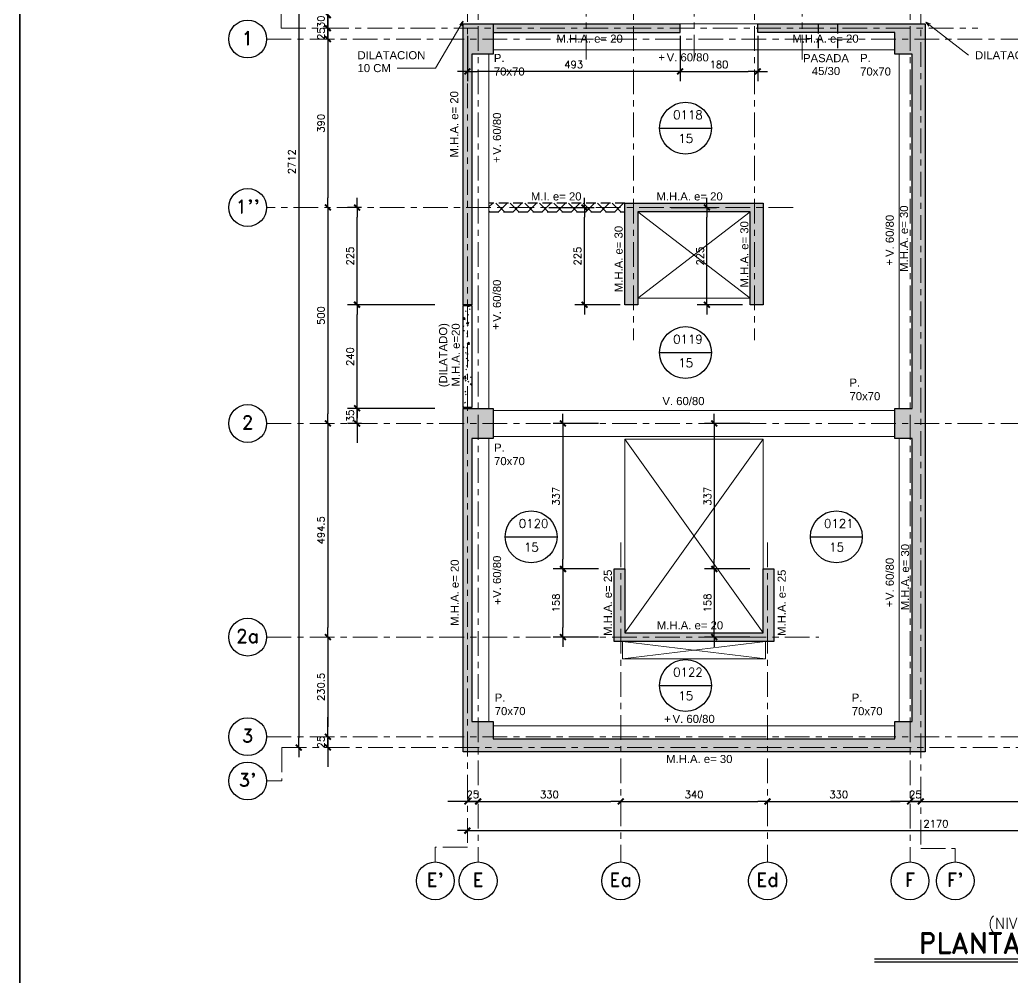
# Model space of a CAD drawing. Extents: x -4 to 6083, y -4 to 8618.
# Drawn here: x 0 to 2298, y 4994 to 7210 of the extents above; entities that cross this region are included whole.
import ezdxf
from ezdxf.enums import TextEntityAlignment as Align

# ---------------------------------------------------------------- set-up
doc = ezdxf.new("R2010")
doc.units = 0
doc.header["$LTSCALE"] = 45
doc.header["$MEASUREMENT"] = 0
for name, pattern in [('DASHED', [0.75, 0.5, -0.25]), ('Grid Line', [2.2225, 1.27, -0.3175, 0.3175, -0.3175]), ('HIDDEN', [9.525, 6.35, -3.175])]:
    doc.linetypes.add(name, pattern=pattern)
doc.layers.get('0').update_dxf_attribs({"linetype": 'CONTINUOUS'})
for name, color, linetype, lineweight in [('A-ANNO-TEXT', 2, 'CONTINUOUS', 9), ('RLE-EJE', 3, 'CONTINUOUS', 25), ('RLE-EJES', 1, 'Grid Line', 9), ('RLE-LOSA', 3, 'CONTINUOUS', 15), ('RLE-MURO', 5, 'CONTINUOUS', 25), ('RLE-SOLID', 252, 'CONTINUOUS', 15), ('RLE-TEXTO-1', 9, 'CONTINUOUS', 9), ('RLE-VANOS', 1, 'CONTINUOUS', 15), ('RLE-VIGA', 3, 'CONTINUOUS', 15)]:
    doc.layers.add(name, color=color, linetype=linetype, lineweight=lineweight)
for name, color, linetype in [('RLA-COTAS', 2, 'CONTINUOUS'), ('RLA-COTAS1', 2, 'CONTINUOUS'), ('RLA-FORMATO', 7, 'CONTINUOUS'), ('RLA-HATCH2', 1, 'HIDDEN'), ('RLA-LOSAS', 3, 'CONTINUOUS'), ('RLA-MURO DILATADO', 3, 'CONTINUOUS'), ('RLA-MURO INV DILATADO', 2, 'DASHED'), ('RLA-SEGMENTOS1', 2, 'DASHED'), ('RLA-TEXTOS2', 6, 'CONTINUOUS')]:
    doc.layers.add(name, color=color, linetype=linetype)
doc.styles.add('Arial_1', font='arial.ttf', dxfattribs={"height": 18.75})
doc.styles.add('ROMAND', font='romand', dxfattribs={"height": 31.5})
doc.styles.add('ROMANS', font='ROMANS.shx', dxfattribs={"height": 16.875})
doc.styles.add('SIETE50', font='ROMAND.SHX', dxfattribs={"height": 31.5})
doc.dimstyles.new('ING-75', dxfattribs={"dimscale": 75, "dimtxt": 0.27, "dimasz": 0.3, "dimexe": 0, "dimexo": 0, "dimgap": 0.1, "dimtad": 1, "dimdec": 1, "dimzin": 12, "dimdsep": 46, "dimtxsty": 'ROMANS', "dimblk": 'TICK1', "dimblk1": 'TICK1', "dimblk2": 'TICK1', "dimcen": 0.09, "dimclrd": 2, "dimclre": 1, "dimclrt": 3, "dimadec": 0, "dimazin": 0, "dimtfac": 1, "dimtdec": 0, "dimtix": 1, "dimtmove": 2, "dimatfit": 3, "dimldrblk": 'TICK1', "dimfxl": 0, "dimfxlon": 1, "dimtolj": 1, "dimtzin": 0, "dimarcsym": 0})

# ---------------------------------------------------------------- blocks, each defined once
blk = doc.blocks.new('TICK1')
at = {"color": 2}
for points in [[(0, 0), (-1, 0)], [(0, 0), (1, 0)]]:
    blk.add_lwpolyline(points, dxfattribs=at)
at = {"color": 2, "const_width": 0.2}
blk.add_lwpolyline([(-0.3, -0.3), (0.3, 0.3)], dxfattribs=at)
blk = doc.blocks.new('*D23')
at = {"layer": 'RLA-COTAS', "color": 2, "lineweight": -2, "transparency": 16777216}
blk.add_line((1058.8, 5332.7), (3183.8, 5332.7), dxfattribs=at)
at = {"layer": 'RLA-COTAS', "color": 2, "lineweight": -2, "transparency": 16777216, "xscale": 22.5, "yscale": 22.5, "zscale": 22.5, "rotation": 180}
blk.add_blockref('TICK1', (1036.3, 5332.7), dxfattribs=at)
at = {"layer": 'RLA-COTAS', "color": 2, "lineweight": -2, "transparency": 16777216, "xscale": 22.5, "yscale": 22.5, "zscale": 22.5}
blk.add_blockref('TICK1', (3206.3, 5332.7), dxfattribs=at)
at = {"layer": 'RLA-COTAS', "color": 3, "transparency": 16777216, "insert": (2121.3, 5348.7), "char_height": 16.88, "attachment_point": 5, "style": 'ROMANS'}
blk.add_mtext('\\A1;2170', dxfattribs=at)
blk = doc.blocks.new('*D24')
at = {"layer": 'RLA-COTAS', "color": 2, "lineweight": -2, "transparency": 16777216}
for p, q in [((1013.8, 5400.2), (991.3, 5400.2)), ((1036.3, 5400.2), (1061.3, 5400.2)), ((1083.8, 5400.2), (1106.3, 5400.2))]:
    blk.add_line(p, q, dxfattribs=at)
at = {"layer": 'RLA-COTAS', "color": 2, "lineweight": -2, "transparency": 16777216, "xscale": 22.5, "yscale": 22.5, "zscale": 22.5}
blk.add_blockref('TICK1', (1036.3, 5400.2), dxfattribs=at)
at = {"layer": 'RLA-COTAS', "color": 2, "lineweight": -2, "transparency": 16777216, "xscale": 22.5, "yscale": 22.5, "zscale": 22.5, "rotation": 180}
blk.add_blockref('TICK1', (1061.3, 5400.2), dxfattribs=at)
at = {"layer": 'RLA-COTAS', "color": 3, "transparency": 16777216, "insert": (1048.8, 5416.2), "char_height": 16.88, "attachment_point": 5, "style": 'ROMANS'}
blk.add_mtext('\\A1;25', dxfattribs=at)
blk = doc.blocks.new('*D25')
at = {"layer": 'RLA-COTAS', "color": 2, "lineweight": -2, "transparency": 16777216}
blk.add_line((1083.8, 5400.2), (1368.8, 5400.2), dxfattribs=at)
at = {"layer": 'RLA-COTAS', "color": 2, "lineweight": -2, "transparency": 16777216, "xscale": 22.5, "yscale": 22.5, "zscale": 22.5, "rotation": 180}
blk.add_blockref('TICK1', (1061.3, 5400.2), dxfattribs=at)
at = {"layer": 'RLA-COTAS', "color": 2, "lineweight": -2, "transparency": 16777216, "xscale": 22.5, "yscale": 22.5, "zscale": 22.5}
blk.add_blockref('TICK1', (1391.3, 5400.2), dxfattribs=at)
at = {"layer": 'RLA-COTAS', "color": 3, "transparency": 16777216, "insert": (1226.3, 5416.2), "char_height": 16.88, "attachment_point": 5, "style": 'ROMANS'}
blk.add_mtext('\\A1;330', dxfattribs=at)
blk = doc.blocks.new('*D26')
at = {"layer": 'RLA-COTAS', "color": 2, "lineweight": -2, "transparency": 16777216}
blk.add_line((1413.8, 5400.2), (1708.8, 5400.2), dxfattribs=at)
at = {"layer": 'RLA-COTAS', "color": 2, "lineweight": -2, "transparency": 16777216, "xscale": 22.5, "yscale": 22.5, "zscale": 22.5, "rotation": 180}
blk.add_blockref('TICK1', (1391.3, 5400.2), dxfattribs=at)
at = {"layer": 'RLA-COTAS', "color": 2, "lineweight": -2, "transparency": 16777216, "xscale": 22.5, "yscale": 22.5, "zscale": 22.5}
blk.add_blockref('TICK1', (1731.3, 5400.2), dxfattribs=at)
at = {"layer": 'RLA-COTAS', "color": 3, "transparency": 16777216, "insert": (1561.3, 5416.2), "char_height": 16.88, "attachment_point": 5, "style": 'ROMANS'}
blk.add_mtext('\\A1;340', dxfattribs=at)
blk = doc.blocks.new('*D27')
at = {"layer": 'RLA-COTAS', "color": 2, "lineweight": -2, "transparency": 16777216}
blk.add_line((1753.8, 5400.2), (2038.8, 5400.2), dxfattribs=at)
at = {"layer": 'RLA-COTAS', "color": 2, "lineweight": -2, "transparency": 16777216, "xscale": 22.5, "yscale": 22.5, "zscale": 22.5, "rotation": 180}
blk.add_blockref('TICK1', (1731.3, 5400.2), dxfattribs=at)
at = {"layer": 'RLA-COTAS', "color": 2, "lineweight": -2, "transparency": 16777216, "xscale": 22.5, "yscale": 22.5, "zscale": 22.5}
blk.add_blockref('TICK1', (2061.3, 5400.2), dxfattribs=at)
at = {"layer": 'RLA-COTAS', "color": 3, "transparency": 16777216, "insert": (1896.3, 5416.2), "char_height": 16.88, "attachment_point": 5, "style": 'ROMANS'}
blk.add_mtext('\\A1;330', dxfattribs=at)
blk = doc.blocks.new('*D28')
at = {"layer": 'RLA-COTAS', "color": 2, "lineweight": -2, "transparency": 16777216}
for p, q in [((2038.8, 5400.2), (2016.3, 5400.2)), ((2061.3, 5400.2), (2086.3, 5400.2)), ((2108.8, 5400.2), (2131.3, 5400.2))]:
    blk.add_line(p, q, dxfattribs=at)
at = {"layer": 'RLA-COTAS', "color": 2, "lineweight": -2, "transparency": 16777216, "xscale": 22.5, "yscale": 22.5, "zscale": 22.5}
blk.add_blockref('TICK1', (2061.3, 5400.2), dxfattribs=at)
at = {"layer": 'RLA-COTAS', "color": 2, "lineweight": -2, "transparency": 16777216, "xscale": 22.5, "yscale": 22.5, "zscale": 22.5, "rotation": 180}
blk.add_blockref('TICK1', (2086.3, 5400.2), dxfattribs=at)
at = {"layer": 'RLA-COTAS', "color": 3, "transparency": 16777216, "insert": (2073.8, 5416.2), "char_height": 16.88, "attachment_point": 5, "style": 'ROMANS'}
blk.add_mtext('\\A1;25', dxfattribs=at)
blk = doc.blocks.new('*D29')
at = {"layer": 'RLA-COTAS', "color": 2, "lineweight": -2, "transparency": 16777216}
blk.add_line((2108.8, 5400.2), (3038.8, 5400.2), dxfattribs=at)
at = {"layer": 'RLA-COTAS', "color": 2, "lineweight": -2, "transparency": 16777216, "xscale": 22.5, "yscale": 22.5, "zscale": 22.5, "rotation": 180}
blk.add_blockref('TICK1', (2086.3, 5400.2), dxfattribs=at)
at = {"layer": 'RLA-COTAS', "color": 2, "lineweight": -2, "transparency": 16777216, "xscale": 22.5, "yscale": 22.5, "zscale": 22.5}
blk.add_blockref('TICK1', (3061.3, 5400.2), dxfattribs=at)
at = {"layer": 'RLA-COTAS', "color": 3, "transparency": 16777216, "insert": (2573.8, 5416.2), "char_height": 16.88, "attachment_point": 5, "style": 'ROMANS'}
blk.add_mtext('\\A1;975', dxfattribs=at)
blk = doc.blocks.new('*D31')
at = {"layer": 'RLA-COTAS', "color": 2, "lineweight": -2, "transparency": 16777216}
blk.add_line((645.9, 8214.6), (645.9, 5547.6), dxfattribs=at)
at = {"layer": 'RLA-COTAS', "color": 2, "lineweight": -2, "transparency": 16777216, "xscale": 22.5, "yscale": 22.5, "zscale": 22.5}
for p, rotation in [((645.9, 8237.1), 90), ((645.9, 5525.1), 270)]:
    blk.add_blockref('TICK1', p, dxfattribs=dict(at, rotation=rotation))
at = {"layer": 'RLA-COTAS', "color": 3, "transparency": 16777216, "insert": (629.9, 6881.1), "char_height": 16.88, "attachment_point": 5, "rotation": 90, "style": 'ROMANS'}
blk.add_mtext('\\A1;2712', dxfattribs=at)
blk = doc.blocks.new('*D33')
at = {"layer": 'RLA-COTAS', "color": 2, "lineweight": -2, "transparency": 16777216}
blk.add_line((713.4, 8007.6), (713.4, 7242.7), dxfattribs=at)
at = {"layer": 'RLA-COTAS', "color": 2, "lineweight": -2, "transparency": 16777216, "xscale": 22.5, "yscale": 22.5, "zscale": 22.5}
for p, rotation in [((713.4, 8030.1), 90), ((713.4, 7220.2), 270)]:
    blk.add_blockref('TICK1', p, dxfattribs=dict(at, rotation=rotation))
at = {"layer": 'RLA-COTAS', "color": 3, "transparency": 16777216, "insert": (697.4, 7625.1), "char_height": 16.88, "attachment_point": 5, "rotation": 90, "style": 'ROMANS'}
blk.add_mtext('\\A1;810', dxfattribs=at)
blk = doc.blocks.new('*D34')
at = {"layer": 'RLA-COTAS', "color": 2, "lineweight": -2, "transparency": 16777216}
for p, q in [((713.4, 7242.7), (713.4, 7265.2)), ((713.4, 7220.2), (713.4, 7190.1)), ((713.4, 7167.6), (713.4, 7145.1))]:
    blk.add_line(p, q, dxfattribs=at)
at = {"layer": 'RLA-COTAS', "color": 2, "lineweight": -2, "transparency": 16777216, "xscale": 22.5, "yscale": 22.5, "zscale": 22.5}
for p, rotation in [((713.4, 7220.2), 270), ((713.4, 7190.1), 90)]:
    blk.add_blockref('TICK1', p, dxfattribs=dict(at, rotation=rotation))
at = {"layer": 'RLA-COTAS', "color": 3, "transparency": 16777216, "insert": (697.4, 7205.1), "char_height": 16.88, "attachment_point": 5, "rotation": 90, "style": 'ROMANS'}
blk.add_mtext('\\A1;30', dxfattribs=at)
blk = doc.blocks.new('*D35')
at = {"layer": 'RLA-COTAS', "color": 2, "lineweight": -2, "transparency": 16777216}
for p, q in [((713.4, 7212.6), (713.4, 7235.1)), ((713.4, 7190.1), (713.4, 7165.2)), ((713.4, 7142.7), (713.4, 7120.2))]:
    blk.add_line(p, q, dxfattribs=at)
at = {"layer": 'RLA-COTAS', "color": 2, "lineweight": -2, "transparency": 16777216, "xscale": 22.5, "yscale": 22.5, "zscale": 22.5}
for p, rotation in [((713.4, 7190.1), 270), ((713.4, 7165.2), 90)]:
    blk.add_blockref('TICK1', p, dxfattribs=dict(at, rotation=rotation))
at = {"layer": 'RLA-COTAS', "color": 3, "transparency": 16777216, "insert": (697.4, 7177.6), "char_height": 16.88, "attachment_point": 5, "rotation": 90, "style": 'ROMANS'}
blk.add_mtext('\\A1;25', dxfattribs=at)
blk = doc.blocks.new('*D36')
at = {"layer": 'RLA-COTAS', "color": 2, "lineweight": -2, "transparency": 16777216}
blk.add_line((713.4, 7142.7), (713.4, 6797.6), dxfattribs=at)
at = {"layer": 'RLA-COTAS', "color": 2, "lineweight": -2, "transparency": 16777216, "xscale": 22.5, "yscale": 22.5, "zscale": 22.5}
for p, rotation in [((713.4, 7165.2), 90), ((713.4, 6775.1), 270)]:
    blk.add_blockref('TICK1', p, dxfattribs=dict(at, rotation=rotation))
at = {"layer": 'RLA-COTAS', "color": 3, "transparency": 16777216, "insert": (697.4, 6970.1), "char_height": 16.88, "attachment_point": 5, "rotation": 90, "style": 'ROMANS'}
blk.add_mtext('\\A1;390', dxfattribs=at)
blk = doc.blocks.new('*D37')
at = {"layer": 'RLA-COTAS', "color": 2, "lineweight": -2, "transparency": 16777216}
blk.add_line((713.4, 6752.6), (713.4, 6297.7), dxfattribs=at)
at = {"layer": 'RLA-COTAS', "color": 2, "lineweight": -2, "transparency": 16777216, "xscale": 22.5, "yscale": 22.5, "zscale": 22.5}
for p, rotation in [((713.4, 6775.1), 90), ((713.4, 6275.2), 270)]:
    blk.add_blockref('TICK1', p, dxfattribs=dict(at, rotation=rotation))
at = {"layer": 'RLA-COTAS', "color": 3, "transparency": 16777216, "insert": (697.4, 6525.1), "char_height": 16.88, "attachment_point": 5, "rotation": 90, "style": 'ROMANS'}
blk.add_mtext('\\A1;500', dxfattribs=at)
blk = doc.blocks.new('*D38')
at = {"layer": 'RLA-COTAS', "color": 2, "lineweight": -2, "transparency": 16777216}
blk.add_line((713.4, 6252.7), (713.4, 5803.1), dxfattribs=at)
at = {"layer": 'RLA-COTAS', "color": 2, "lineweight": -2, "transparency": 16777216, "xscale": 22.5, "yscale": 22.5, "zscale": 22.5}
for p, rotation in [((713.4, 6275.2), 90), ((713.4, 5780.6), 270)]:
    blk.add_blockref('TICK1', p, dxfattribs=dict(at, rotation=rotation))
at = {"layer": 'RLA-COTAS', "color": 3, "transparency": 16777216, "insert": (697.4, 6027.9), "char_height": 16.88, "attachment_point": 5, "rotation": 90, "style": 'ROMANS'}
blk.add_mtext('\\A1;494.5', dxfattribs=at)
blk = doc.blocks.new('*D39')
at = {"layer": 'RLA-COTAS', "color": 2, "lineweight": -2, "transparency": 16777216}
blk.add_line((713.4, 5758.1), (713.4, 5572.6), dxfattribs=at)
at = {"layer": 'RLA-COTAS', "color": 2, "lineweight": -2, "transparency": 16777216, "xscale": 22.5, "yscale": 22.5, "zscale": 22.5}
for p, rotation in [((713.4, 5780.6), 90), ((713.4, 5550.1), 270)]:
    blk.add_blockref('TICK1', p, dxfattribs=dict(at, rotation=rotation))
at = {"layer": 'RLA-COTAS', "color": 3, "transparency": 16777216, "insert": (697.4, 5665.4), "char_height": 16.88, "attachment_point": 5, "rotation": 90, "style": 'ROMANS'}
blk.add_mtext('\\A1;230.5', dxfattribs=at)
blk = doc.blocks.new('*D40')
at = {"layer": 'RLA-COTAS', "color": 2, "lineweight": -2, "transparency": 16777216}
for p, q in [((713.4, 5572.6), (713.4, 5595.1)), ((713.4, 5550.1), (713.4, 5525.1)), ((713.4, 5502.6), (713.4, 5480.1))]:
    blk.add_line(p, q, dxfattribs=at)
at = {"layer": 'RLA-COTAS', "color": 2, "lineweight": -2, "transparency": 16777216, "xscale": 22.5, "yscale": 22.5, "zscale": 22.5}
for p, rotation in [((713.4, 5550.1), 270), ((713.4, 5525.1), 90)]:
    blk.add_blockref('TICK1', p, dxfattribs=dict(at, rotation=rotation))
at = {"layer": 'RLA-COTAS', "color": 3, "transparency": 16777216, "insert": (697.4, 5537.6), "char_height": 16.88, "attachment_point": 5, "rotation": 90, "style": 'ROMANS'}
blk.add_mtext('\\A1;25', dxfattribs=at)
blk = doc.blocks.new('*D41')
at = {"layer": 'RLA-COTAS1', "color": 2, "lineweight": -2, "transparency": 16777216}
for p, q in [((780.9, 6332.7), (780.9, 6355.2)), ((780.9, 6275.2), (780.9, 6310.2)), ((780.9, 6252.7), (780.9, 6230.2))]:
    blk.add_line(p, q, dxfattribs=at)
at = {"layer": 'RLA-COTAS1', "color": 1, "lineweight": -2, "transparency": 16777216}
for p, q in [((960.9, 6310.2), (758.4, 6310.2)), ((791.4, 6275.2), (758.4, 6275.2))]:
    blk.add_line(p, q, dxfattribs=at)
at = {"layer": 'RLA-COTAS1', "color": 2, "lineweight": -2, "transparency": 16777216, "xscale": 22.5, "yscale": 22.5, "zscale": 22.5}
for p, rotation in [((780.9, 6310.2), 270), ((780.9, 6275.2), 90)]:
    blk.add_blockref('TICK1', p, dxfattribs=dict(at, rotation=rotation))
at = {"layer": 'RLA-COTAS1', "color": 3, "transparency": 16777216, "insert": (764.9, 6292.7), "char_height": 16.88, "attachment_point": 5, "rotation": 90, "style": 'ROMANS'}
blk.add_mtext('\\A1;35', dxfattribs=at)
blk = doc.blocks.new('*D42')
at = {"layer": 'RLA-COTAS1', "color": 1, "lineweight": -2, "transparency": 16777216}
for p, q in [((960.9, 6550.1), (758.4, 6550.1)), ((960.9, 6310.2), (758.4, 6310.2))]:
    blk.add_line(p, q, dxfattribs=at)
at = {"layer": 'RLA-COTAS1', "color": 2, "lineweight": -2, "transparency": 16777216}
blk.add_line((780.9, 6332.7), (780.9, 6527.6), dxfattribs=at)
at = {"layer": 'RLA-COTAS1', "color": 2, "lineweight": -2, "transparency": 16777216, "xscale": 22.5, "yscale": 22.5, "zscale": 22.5}
for p, rotation in [((780.9, 6550.1), 90), ((780.9, 6310.2), 270)]:
    blk.add_blockref('TICK1', p, dxfattribs=dict(at, rotation=rotation))
at = {"layer": 'RLA-COTAS1', "color": 3, "transparency": 16777216, "insert": (764.9, 6430.1), "char_height": 16.88, "attachment_point": 5, "rotation": 90, "style": 'ROMANS'}
blk.add_mtext('\\A1;240', dxfattribs=at)
blk = doc.blocks.new('*D43')
at = {"layer": 'RLA-COTAS1', "color": 1, "lineweight": -2, "transparency": 16777216}
for p, q in [((791.4, 6775.1), (758.4, 6775.1)), ((960.9, 6550.1), (758.4, 6550.1))]:
    blk.add_line(p, q, dxfattribs=at)
at = {"layer": 'RLA-COTAS1', "color": 2, "lineweight": -2, "transparency": 16777216}
blk.add_line((780.9, 6572.6), (780.9, 6752.6), dxfattribs=at)
at = {"layer": 'RLA-COTAS1', "color": 2, "lineweight": -2, "transparency": 16777216, "xscale": 22.5, "yscale": 22.5, "zscale": 22.5}
for p, rotation in [((780.9, 6775.1), 90), ((780.9, 6550.1), 270)]:
    blk.add_blockref('TICK1', p, dxfattribs=dict(at, rotation=rotation))
at = {"layer": 'RLA-COTAS1', "color": 3, "transparency": 16777216, "insert": (764.9, 6662.6), "char_height": 16.88, "attachment_point": 5, "rotation": 90, "style": 'ROMANS'}
blk.add_mtext('\\A1;225', dxfattribs=at)
blk = doc.blocks.new('*D44')
at = {"layer": 'RLA-COTAS1', "color": 1, "lineweight": -2, "transparency": 16777216}
for p, q in [((1340.1, 6275.2), (1235.1, 6275.2)), ((1340.1, 5938.5), (1235.1, 5938.5))]:
    blk.add_line(p, q, dxfattribs=at)
at = {"layer": 'RLA-COTAS1', "color": 2, "lineweight": -2, "transparency": 16777216}
blk.add_line((1257.6, 6252.7), (1257.6, 5961), dxfattribs=at)
at = {"layer": 'RLA-COTAS1', "color": 2, "lineweight": -2, "transparency": 16777216, "xscale": 22.5, "yscale": 22.5, "zscale": 22.5}
for p, rotation in [((1257.6, 6275.2), 90), ((1257.6, 5938.5), 270)]:
    blk.add_blockref('TICK1', p, dxfattribs=dict(at, rotation=rotation))
at = {"layer": 'RLA-COTAS1', "color": 3, "transparency": 16777216, "insert": (1241.6, 6106.8), "char_height": 16.88, "attachment_point": 5, "rotation": 90, "style": 'ROMANS'}
blk.add_mtext('\\A1;337', dxfattribs=at)
blk = doc.blocks.new('*D45')
at = {"layer": 'RLA-COTAS1', "color": 1, "lineweight": -2, "transparency": 16777216}
for p, q in [((1340.1, 5938.5), (1235.1, 5938.5)), ((1340.1, 5780.6), (1235.1, 5780.6))]:
    blk.add_line(p, q, dxfattribs=at)
at = {"layer": 'RLA-COTAS1', "color": 2, "lineweight": -2, "transparency": 16777216}
blk.add_line((1257.6, 5916), (1257.6, 5803.1), dxfattribs=at)
at = {"layer": 'RLA-COTAS1', "color": 2, "lineweight": -2, "transparency": 16777216, "xscale": 22.5, "yscale": 22.5, "zscale": 22.5}
for p, rotation in [((1257.6, 5938.5), 90), ((1257.6, 5780.6), 270)]:
    blk.add_blockref('TICK1', p, dxfattribs=dict(at, rotation=rotation))
at = {"layer": 'RLA-COTAS1', "color": 3, "transparency": 16777216, "insert": (1241.6, 5859.6), "char_height": 16.88, "attachment_point": 5, "rotation": 90, "style": 'ROMANS'}
blk.add_mtext('\\A1;158', dxfattribs=at)
blk = doc.blocks.new('*D46')
at = {"layer": 'RLA-COTAS1', "color": 1, "lineweight": -2, "transparency": 16777216}
for p, q in [((1690.6, 6275.2), (1585.6, 6275.2)), ((1690.6, 5938.5), (1585.6, 5938.5))]:
    blk.add_line(p, q, dxfattribs=at)
at = {"layer": 'RLA-COTAS1', "color": 2, "lineweight": -2, "transparency": 16777216}
blk.add_line((1608.1, 6252.7), (1608.1, 5961), dxfattribs=at)
at = {"layer": 'RLA-COTAS1', "color": 2, "lineweight": -2, "transparency": 16777216, "xscale": 22.5, "yscale": 22.5, "zscale": 22.5}
for p, rotation in [((1608.1, 6275.2), 90), ((1608.1, 5938.5), 270)]:
    blk.add_blockref('TICK1', p, dxfattribs=dict(at, rotation=rotation))
at = {"layer": 'RLA-COTAS1', "color": 3, "transparency": 16777216, "insert": (1592.2, 6106.8), "char_height": 16.88, "attachment_point": 5, "rotation": 90, "style": 'ROMANS'}
blk.add_mtext('\\A1;337', dxfattribs=at)
blk = doc.blocks.new('*D47')
at = {"layer": 'RLA-COTAS1', "color": 1, "lineweight": -2, "transparency": 16777216}
for p, q in [((1690.6, 5938.5), (1585.6, 5938.5)), ((1690.6, 5780.6), (1585.6, 5780.6))]:
    blk.add_line(p, q, dxfattribs=at)
at = {"layer": 'RLA-COTAS1', "color": 2, "lineweight": -2, "transparency": 16777216}
blk.add_line((1608.1, 5916), (1608.1, 5803.1), dxfattribs=at)
at = {"layer": 'RLA-COTAS1', "color": 2, "lineweight": -2, "transparency": 16777216, "xscale": 22.5, "yscale": 22.5, "zscale": 22.5}
for p, rotation in [((1608.1, 5938.5), 90), ((1608.1, 5780.6), 270)]:
    blk.add_blockref('TICK1', p, dxfattribs=dict(at, rotation=rotation))
at = {"layer": 'RLA-COTAS1', "color": 3, "transparency": 16777216, "insert": (1592.2, 5859.6), "char_height": 16.88, "attachment_point": 5, "rotation": 90, "style": 'ROMANS'}
blk.add_mtext('\\A1;158', dxfattribs=at)
blk = doc.blocks.new('*D48')
at = {"layer": 'RLA-COTAS1', "color": 1, "lineweight": -2, "transparency": 16777216}
for p, q in [((1508.5, 6775.1), (1613.5, 6775.1)), ((1673.5, 6550.1), (1568.5, 6550.1))]:
    blk.add_line(p, q, dxfattribs=at)
at = {"layer": 'RLA-COTAS1', "color": 2, "lineweight": -2, "transparency": 16777216}
blk.add_line((1591, 6572.6), (1591, 6752.6), dxfattribs=at)
at = {"layer": 'RLA-COTAS1', "color": 2, "lineweight": -2, "transparency": 16777216, "xscale": 22.5, "yscale": 22.5, "zscale": 22.5}
for p, rotation in [((1591, 6775.1), 90), ((1591, 6550.1), 270)]:
    blk.add_blockref('TICK1', p, dxfattribs=dict(at, rotation=rotation))
at = {"layer": 'RLA-COTAS1', "color": 3, "transparency": 16777216, "insert": (1575.1, 6662.6), "char_height": 16.88, "attachment_point": 5, "rotation": 90, "style": 'ROMANS'}
blk.add_mtext('\\A1;225', dxfattribs=at)
blk = doc.blocks.new('*D49')
at = {"layer": 'RLA-COTAS1', "color": 1, "lineweight": -2, "transparency": 16777216}
for p, q in [((1225, 6775.1), (1330, 6775.1)), ((1390, 6550.1), (1285, 6550.1))]:
    blk.add_line(p, q, dxfattribs=at)
at = {"layer": 'RLA-COTAS1', "color": 2, "lineweight": -2, "transparency": 16777216}
blk.add_line((1307.5, 6572.6), (1307.5, 6752.6), dxfattribs=at)
at = {"layer": 'RLA-COTAS1', "color": 2, "lineweight": -2, "transparency": 16777216, "xscale": 22.5, "yscale": 22.5, "zscale": 22.5}
for p, rotation in [((1307.5, 6775.1), 90), ((1307.5, 6550.1), 270)]:
    blk.add_blockref('TICK1', p, dxfattribs=dict(at, rotation=rotation))
at = {"layer": 'RLA-COTAS1', "color": 3, "transparency": 16777216, "insert": (1291.6, 6662.6), "char_height": 16.88, "attachment_point": 5, "rotation": 90, "style": 'ROMANS'}
blk.add_mtext('\\A1;225', dxfattribs=at)
blk = doc.blocks.new('*D125')
at = {"layer": 'RLA-COTAS1', "color": 1, "lineweight": -2, "transparency": 16777216}
for p, q in [((1036.3, 7172.6), (1036.3, 7067.6)), ((1528.9, 7172.6), (1528.9, 7067.6))]:
    blk.add_line(p, q, dxfattribs=at)
at = {"layer": 'RLA-COTAS1', "color": 2, "lineweight": -2, "transparency": 16777216}
blk.add_line((1506.4, 7090.1), (1058.8, 7090.1), dxfattribs=at)
at = {"layer": 'RLA-COTAS1', "color": 2, "lineweight": -2, "transparency": 16777216, "xscale": 22.5, "yscale": 22.5, "zscale": 22.5, "rotation": 180}
blk.add_blockref('TICK1', (1036.3, 7090.1), dxfattribs=at)
at = {"layer": 'RLA-COTAS1', "color": 2, "lineweight": -2, "transparency": 16777216, "xscale": 22.5, "yscale": 22.5, "zscale": 22.5}
blk.add_blockref('TICK1', (1528.9, 7090.1), dxfattribs=at)
at = {"layer": 'RLA-COTAS1', "color": 3, "transparency": 16777216, "insert": (1282.6, 7106.1), "char_height": 16.88, "attachment_point": 5, "style": 'ROMANS'}
blk.add_mtext('\\A1;493', dxfattribs=at)
blk = doc.blocks.new('*D128')
at = {"layer": 'RLA-COTAS1', "color": 1, "lineweight": -2, "transparency": 16777216}
for p, q in [((1528.9, 7172.6), (1528.9, 7067.6)), ((1708.9, 7172.6), (1708.9, 7067.6))]:
    blk.add_line(p, q, dxfattribs=at)
at = {"layer": 'RLA-COTAS1', "color": 2, "lineweight": -2, "transparency": 16777216}
blk.add_line((1551.4, 7090.1), (1686.4, 7090.1), dxfattribs=at)
at = {"layer": 'RLA-COTAS1', "color": 2, "lineweight": -2, "transparency": 16777216, "xscale": 22.5, "yscale": 22.5, "zscale": 22.5, "rotation": 180}
blk.add_blockref('TICK1', (1528.9, 7090.1), dxfattribs=at)
at = {"layer": 'RLA-COTAS1', "color": 2, "lineweight": -2, "transparency": 16777216, "xscale": 22.5, "yscale": 22.5, "zscale": 22.5}
blk.add_blockref('TICK1', (1708.9, 7090.1), dxfattribs=at)
at = {"layer": 'RLA-COTAS1', "color": 3, "transparency": 16777216, "insert": (1618.9, 7106.1), "char_height": 16.88, "attachment_point": 5, "style": 'ROMANS'}
blk.add_mtext('\\A1;180', dxfattribs=at)

msp = doc.modelspace()

# ---------------------------------------------------------------- hatches: boundary and pattern name
at = {"layer": 'RLA-HATCH2'}
h = msp.add_hatch(dxfattribs=at)
h.set_pattern_fill('ANSI37', color=256, scale=7.5, style=0)
h.set_pattern_definition([(45, (3455.842, 6754.953), (-16.83798, 16.83798), []), (135, (3455.842, 6754.953), (-16.83798, -16.83798), [])])
h.paths.add_polyline_path([(1401.323, 6765.136), (1401.323, 6785.136), (1086.322, 6785.136), (1086.322, 6765.136)], flags=0)
h = msp.add_hatch(dxfattribs=at)
h.set_pattern_fill('FP_2', color=256, style=0, pattern_type=2)
h.set_pattern_definition([(50, (3455.84, 6754.953), (54.65545, -4.7815), [5.715, -62.865]), (355, (3455.84, 6754.95), (-10.5728, 57.3166), [4.572, -50.292]), (100.451, (3460.397, 6754.555), (44.0828, 52.5349), [4.857, -53.427]), (46.184, (3455.84, 6770.19), (81.3237, -12.613), [8.572, -94.297]), (96.636, (3462.62, 6769.14), (71.2212, 74.2287), [7.286, -80.141]), (351.184, (3455.84, 6770.19), (71.2217, 74.2274), [6.858, -75.438]), (21, (3463.46, 6766.383), (45.4846, -30.6795), [5.715, -62.865]), (326, (3463.46, 6766.38), (18.5405, 55.256), [4.572, -50.292]), (71.451, (3467.25, 6763.826), (64.0251, 24.5763), [4.857, -53.427]), (37.5, (3455.842, 6754.953), (0.9261, 25.36672), [2.515, -47.168, 2.515, -48.539, -50.483]), (37.5, (3455.842, 6754.953), (0.9261, 25.36672), [-100.736, 2.515, -47.968]), (7.5, (3455.842, 6754.953), (20.04558, 30.0546), [2.515, -26.594, 2.515, -46.025, -19.24]), (7.5, (3455.842, 6754.953), (20.04558, 30.0546), [-77.648, 2.515, -16.726]), (327.5, (3438.85, 6754.953), (40.67682, -1.71882), [2.515, -16.535, 2.515, -56.921, -78.867]), (327.5, (3438.85, 6754.953), (40.67682, -1.71882), [-78.486, 2.515, -76.352]), (317.5, (3431.23, 6754.953), (44.4383, 7.62794), [2.515, -22.25, 2.515, -36.957, -56.007]), (317.5, (3431.23, 6754.953), (44.4383, 7.62794), [-64.237, 2.515, -53.492])])
h.paths.add_polyline_path([(1046.322, 6312.153), (1046.322, 6548.137), (1026.322, 6548.137), (1026.322, 6312.153)], flags=0)
at = {"layer": 'RLE-SOLID'}
for points in [[(1046.322, 7130.153), (1096.323, 7130.153), (1096.323, 7200.153), (1026.323, 7200.153), (1026.323, 7130.153)], [(2026.323, 7180.137), (2026.323, 7200.137), (1708.948, 7200.137), (1708.948, 7180.137)], [(2076.323, 7130.153), (2096.323, 7130.153), (2096.323, 7200.153), (2026.323, 7200.137), (2026.323, 7130.153)], [(1026.322, 6550.137), (1046.322, 6550.137), (1046.322, 7130.153), (1026.322, 7130.153)], [(1401.323, 6550.137), (1431.323, 6550.137), (1431.323, 6785.136), (1401.323, 6785.136)], [(1431.323, 6765.136), (1691.323, 6765.136), (1691.323, 6785.136), (1431.323, 6785.136)], [(1691.323, 6550.137), (1721.323, 6550.137), (1721.323, 6785.136), (1691.323, 6785.136), (1691.323, 6765.136)], [(1026.323, 6240.153), (1096.323, 6240.153), (1096.323, 6310.153), (1026.323, 6310.153)], [(2076.323, 6240.153), (2096.323, 6240.153), (2096.323, 6310.153), (2026.323, 6310.153), (2026.323, 6240.153)], [(1046.322, 5585.137), (1046.322, 6240.153), (1026.322, 6240.153), (1026.322, 5585.137)], [(1401.323, 5790.637), (1401.323, 5938.516), (1376.323, 5938.516), (1376.323, 5790.637)], [(1746.323, 5790.637), (1746.323, 5938.516), (1721.323, 5938.516), (1721.323, 5790.637)], [(1746.323, 5770.637), (1746.323, 5790.637), (1376.323, 5790.637), (1376.323, 5770.637), (1667.679, 5770.637)], [(1026.323, 5515.137), (1096.323, 5515.137), (1096.323, 5585.137), (1026.323, 5585.137)], [(2096.323, 5515.137), (2096.323, 5585.137), (2026.323, 5585.137), (2026.323, 5515.137)]]:
    msp.add_hatch(color=256, dxfattribs=at).paths.add_polyline_path(points, flags=0)
for points in [[(1528.948, 7200.153), (1096.323, 7200.153), (1096.323, 7180.137), (1528.948, 7180.137)], [(2066.323, 6310.153), (2096.323, 6310.153), (2096.323, 7130.153), (2066.323, 7130.153), (2066.323, 6365.926)], [(2096.323, 5585.137), (2096.323, 6240.153), (2066.323, 6240.153), (2066.323, 5585.137)], [(1096.323, 5515.137), (2026.323, 5515.137), (2026.323, 5545.137), (1096.323, 5545.137)]]:
    msp.add_hatch(color=256, dxfattribs=at).paths.add_polyline_path(points)

# ---------------------------------------------------------------- linework, layer by layer
at = {"layer": 'A-ANNO-TEXT'}
for p, q in [((1026.82, 7206.143), (962.365, 7097.775)), ((1026.82, 7206.143), (1018.478, 7198.015)), ((1026.82, 7206.143), (1023.66, 7194.933)), ((2098.037, 7204.545), (2108.759, 7199.997)), ((2098.037, 7204.545), (2105.049, 7195.245)), ((2098.037, 7204.545), (2196.66, 7127.541)), ((962.365, 7097.775), (873.539, 7097.775))]:
    msp.add_line(p, q, dxfattribs=at)
at = {"layer": 'RLA-FORMATO', "color": 6, "linetype": 'Continuous'}
for p, q in [((0, 8617.5), (0, 0)), ((0, 0), (0, 7890))]:
    msp.add_line(p, q, dxfattribs=at)
at = {"layer": 'RLA-LOSAS'}
for p, q in [((1481.439, 6958.74), (1601.439, 6958.74)), ((1481.439, 6439.364), (1601.439, 6439.364)), ((1123.949, 6012.773), (1243.949, 6012.773)), ((1830.728, 6012.773), (1950.728, 6012.773)), ((1481.439, 5668.701), (1601.439, 5668.701))]:
    msp.add_line(p, q, dxfattribs=at)
for centre in [(1541.439, 6958.74), (1541.439, 6439.364), (1183.949, 6012.773), (1890.728, 6012.773), (1541.439, 5668.701)]:
    msp.add_circle(centre, 60, dxfattribs=at)
at = {"layer": 'RLA-MURO DILATADO'}
for p, q in [((1026.322, 6312.153), (1026.322, 6548.137)), ((1026.322, 6548.137), (1046.322, 6548.137)), ((1046.322, 6548.137), (1046.322, 6312.153)), ((1046.322, 6312.153), (1026.322, 6312.153))]:
    msp.add_line(p, q, dxfattribs=at)
at = {"layer": 'RLA-MURO INV DILATADO'}
for p, q in [((1848.323, 7200.153), (1848.323, 7140.153)), ((1893.323, 7200.153), (1893.323, 7140.153))]:
    msp.add_line(p, q, dxfattribs=at)
at = {"layer": 'RLA-SEGMENTOS1'}
for p, q in [((1401.323, 6785.136), (1086.322, 6785.136)), ((1086.322, 6765.136), (1401.323, 6765.136))]:
    msp.add_line(p, q, dxfattribs=at)
at = {"layer": 'RLA-TEXTOS2', "color": 6}
for p, q in [((1979.231, 5036.129), (3182.027, 5036.129)), ((1979.231, 5028.629), (3182.027, 5028.629))]:
    msp.add_line(p, q, dxfattribs=at)
at = {"layer": 'RLE-EJE'}
for centre in [(527.572, 7165.153), (527.572, 6775.136), (527.572, 6275.153), (527.572, 5780.637), (527.572, 5550.137), (527.572, 5447.769), (961.991, 5216.387), (1061.323, 5216.387), (1391.323, 5216.387), (1731.323, 5216.387), (2061.323, 5216.387), (2166.032, 5216.387)]:
    msp.add_circle(centre, 43.75, dxfattribs=at)
at = {"layer": 'RLE-EJES'}
for p, q in [((1061.323, 8495.137), (1061.323, 5260.137)), ((1421.323, 8495.137), (1421.323, 6468.294)), ((1701.323, 8495.137), (1701.323, 6468.294)), ((2061.323, 8495.137), (2061.323, 5260.137)), ((1036.322, 8462.19), (1036.322, 5294.591)), ((1311.322, 8374.887), (1311.322, 7104.887)), ((1561.323, 8374.887), (1561.323, 7104.887)), ((1811.323, 8374.887), (1811.323, 7104.887)), ((604.815, 7190.137), (604.815, 7266.981)), ((2086.323, 7257.802), (2086.323, 5291.384)), ((604.815, 7190.137), (2218.321, 7190.137)), ((571.322, 7165.153), (3852.442, 7165.153)), ((1791.107, 6775.136), (571.322, 6775.136)), ((571.322, 6275.153), (3888.702, 6275.153)), ((1391.323, 5999.886), (1391.323, 5260.137)), ((1731.323, 5999.886), (1731.323, 5260.137)), ((571.322, 5780.637), (1850.135, 5780.637)), ((571.322, 5550.137), (3888.702, 5550.137)), ((606.288, 5525.137), (3847.835, 5525.137)), ((606.288, 5525.137), (606.288, 5447.769)), ((606.288, 5447.769), (571.322, 5447.769)), ((1036.322, 5294.591), (961.991, 5294.591)), ((961.991, 5294.591), (961.991, 5260.137)), ((2086.323, 5291.384), (2166.032, 5291.384)), ((2166.032, 5291.384), (2166.032, 5260.137))]:
    msp.add_line(p, q, dxfattribs=at)
at = {"layer": 'RLE-LOSA'}
for p, q in [((1431.323, 6565.11), (1691.323, 6565.11)), ((1721.323, 6238.516), (1401.323, 6238.516)), ((1401.323, 6238.516), (1401.323, 5938.516)), ((1721.323, 5938.516), (1721.323, 6238.516))]:
    msp.add_line(p, q, dxfattribs=at)
msp.add_lwpolyline([(1395.823, 5770.637), (1726.823, 5770.637), (1726.823, 5730.687), (1395.823, 5730.687)], close=True, dxfattribs=at)
at = {"layer": 'RLE-MURO'}
for p, q in [((1026.323, 7200.153), (1096.323, 7200.153)), ((1026.323, 7130.153), (1026.323, 7200.153)), ((1096.323, 7200.153), (1096.323, 7130.153)), ((1096.323, 7200.153), (1528.948, 7200.153)), ((1528.948, 7180.137), (1528.948, 7200.153)), ((1708.948, 7180.137), (1708.948, 7200.137)), ((1708.948, 7200.137), (2026.323, 7200.137)), ((2026.323, 7200.153), (2096.323, 7200.153)), ((2026.323, 7200.137), (2026.323, 7200.153)), ((2096.323, 7200.153), (2096.323, 7130.153)), ((1096.323, 7180.137), (1528.948, 7180.137)), ((2026.323, 7180.137), (1708.948, 7180.137)), ((2026.323, 7130.153), (2026.323, 7180.137)), ((1026.322, 6550.137), (1026.322, 7130.153)), ((1096.323, 7130.153), (1046.322, 7130.153)), ((1046.322, 7130.153), (1046.322, 6550.137)), ((2066.323, 7130.153), (2026.323, 7130.153)), ((2066.323, 6310.153), (2066.323, 7130.153)), ((2096.323, 7130.153), (2096.323, 6310.153)), ((1401.323, 6550.137), (1401.323, 6785.136)), ((1401.323, 6785.136), (1721.323, 6785.136)), ((1721.323, 6785.136), (1721.323, 6550.137)), ((1431.323, 6765.136), (1431.323, 6550.137)), ((1691.323, 6765.136), (1431.323, 6765.136)), ((1691.323, 6550.137), (1691.323, 6765.136)), ((1046.322, 6550.137), (1026.322, 6550.137)), ((1431.323, 6550.137), (1401.323, 6550.137)), ((1721.323, 6550.137), (1691.323, 6550.137)), ((1026.323, 6310.153), (1096.323, 6310.153)), ((1026.323, 6240.153), (1026.323, 6310.153)), ((1096.323, 6310.153), (1096.323, 6240.153)), ((2026.323, 6310.153), (2066.323, 6310.153)), ((2026.323, 6240.153), (2026.323, 6310.153)), ((2096.323, 6310.153), (2096.323, 6240.153)), ((1026.322, 5585.137), (1026.322, 6240.153)), ((1096.323, 6240.153), (1046.322, 6240.153)), ((1046.322, 6240.153), (1046.322, 5585.137)), ((2066.323, 6240.153), (2026.323, 6240.153)), ((2066.323, 5585.137), (2066.323, 6240.153)), ((2096.323, 6240.153), (2096.323, 5585.137)), ((1376.323, 5770.637), (1376.323, 5938.516)), ((1376.323, 5938.516), (1401.323, 5938.516)), ((1401.323, 5938.516), (1401.323, 5790.637)), ((1721.323, 5790.637), (1721.323, 5938.516)), ((1721.323, 5938.516), (1746.323, 5938.516)), ((1746.323, 5938.516), (1746.323, 5770.637)), ((1401.323, 5790.637), (1721.323, 5790.637)), ((1746.323, 5770.637), (1376.323, 5770.637)), ((1026.323, 5515.137), (1026.323, 5585.137)), ((1046.322, 5585.137), (1096.323, 5585.137)), ((1096.323, 5585.137), (1096.323, 5545.137)), ((2026.323, 5585.137), (2066.323, 5585.137)), ((2026.323, 5545.137), (2026.323, 5585.137)), ((2096.323, 5585.137), (2096.323, 5515.137)), ((1096.323, 5545.137), (2026.323, 5545.137)), ((1096.323, 5515.137), (1026.323, 5515.137)), ((2026.323, 5515.137), (1096.323, 5515.137)), ((2096.323, 5515.137), (2026.323, 5515.137))]:
    msp.add_line(p, q, dxfattribs=at)
at = {"layer": 'RLE-VANOS'}
for p, q in [((1431.323, 6565.11), (1691.323, 6765.136)), ((1431.323, 6765.136), (1691.323, 6565.11)), ((1401.323, 5790.637), (1721.323, 6238.516)), ((1401.323, 6238.516), (1721.323, 5790.637)), ((1395.823, 5770.637), (1726.823, 5730.687)), ((1395.823, 5730.687), (1726.823, 5770.637))]:
    msp.add_line(p, q, dxfattribs=at)
at = {"layer": 'RLE-VIGA'}
for p, q in [((1096.323, 7200.153), (1519.964, 7200.153)), ((1528.948, 7200.153), (2026.323, 7200.153)), ((1086.322, 7130.153), (1086.322, 6310.153)), ((1096.323, 7140.153), (2026.323, 7140.153)), ((2036.323, 7130.153), (2036.323, 6310.153)), ((1026.322, 6550.137), (1026.322, 6548.137)), ((1026.322, 6312.153), (1026.322, 6310.153)), ((1096.323, 6305.153), (2026.323, 6305.153)), ((1086.322, 6240.153), (1086.322, 5585.137)), ((1096.323, 6245.153), (2026.323, 6245.153)), ((2036.323, 6240.153), (2036.323, 5585.137)), ((1096.323, 5575.153), (2026.323, 5575.153))]:
    msp.add_line(p, q, dxfattribs=at)

# ---------------------------------------------------------------- texts
at = {"color": 3, "style": 'ROMAND'}
msp.add_text('(NIVEL SUPERIOR LOSA -4.01 (S.I.C.)) ', height=25.5, dxfattribs=at).set_placement((2584.453, 5105.47), align=Align.CENTER)
at = {"layer": 'RLA-LOSAS', "char_height": 20, "width": 1, "attachment_point": 2, "line_spacing_factor": 0.941778, "style": 'ROMAND'}
for s, insert in [('0118', (1547.146, 6999.529)), ('15', (1542.02, 6944.791)), ('0119', (1547.146, 6480.153)), ('15', (1542.02, 6425.415)), ('0120', (1189.656, 6053.563)), ('0121', (1896.435, 6053.563)), ('15', (1184.53, 5998.824)), ('15', (1891.309, 5998.824)), ('0122', (1547.146, 5709.491)), ('15', (1542.02, 5654.752))]:
    msp.add_mtext(s, dxfattribs=dict(at, insert=insert))
at = {"layer": 'RLA-TEXTOS2', "color": 6, "style": 'SIETE50'}
msp.add_text('PLANTA CIELO 1º SUBTERRANEO', height=47.25, dxfattribs=at).set_placement((2592.035, 5049.002), align=Align.CENTER)
at = {"layer": 'RLE-EJE', "color": 5, "char_height": 31.25, "width": 1, "attachment_point": 2, "line_spacing_factor": 0.941778, "style": 'ROMAND'}
for s, insert in [('1', (527.379, 7183.285)), ("1''", (527.766, 6793.249)), ('2', (527.379, 6293.285)), ('2a', (527.379, 5798.768)), ('3', (527.379, 5568.268)), ("3'", (527.379, 5465.901)), ("E'", (962, 5234.703)), ('E', (1061.332, 5234.703)), ('Ea', (1391.332, 5234.703)), ('Ed', (1731.332, 5234.703)), ('F', (2061.332, 5234.703)), ("F'", (2166.041, 5234.703))]:
    msp.add_mtext(s, dxfattribs=dict(at, insert=insert))
at = {"layer": 'RLE-TEXTO-1', "char_height": 18.75, "attachment_point": 2, "line_spacing_factor": 0.941778, "style": 'Arial_1'}
for s, insert, width in [('M.H.A. e= 20', (1319.413, 7175.428), 183.41563), ('M.H.A. e= 20', (1865.569, 7175.428), 183.41563), ('V. 60/80', (1546.527, 7132.148), 116.84425), ('PASADA ', (1866.734, 7130.281), 183.41563), ('45/30', (1866.734, 7100.516), 183.41563), ('M.I. e= 20', (1242.08, 6810.247), 140.02946), ('M.H.A. e= 20', (1550.797, 6810.247), 183.41563), ('V. 60/80', (1536.699, 6336.464), 116.84425), ('M.H.A. e= 20', (1551.854, 5817.326), 183.41563), ('V. 60/80', (1560.299, 5600.688), 116.84425), ('M.H.A. e= 30', (1573.373, 5507.903), 183.41563)]:
    msp.add_mtext(s, dxfattribs=dict(at, insert=insert, width=width))
at = {"layer": 'RLE-TEXTO-1', "char_height": 18.75, "attachment_point": 1, "style": 'Arial_1'}
for s, insert, width in [('DILATACION ', (781.9, 7137.016), 199.62019), ('P.\\P70x70', (1097.64, 7130.613), 292.21509), ('+', (1478.62, 7132.047), 18.63923), ('P.\\P70x70', (1945.813, 7130.613), 292.21509), ('DILATACION 10 CM', (2211.9, 7137.016), 292.21509), ('10 CM', (781.9, 7107.25), 92.59491), ('P.\\P70x70', (1921.191, 6379.06), 292.21509), ('P.\\P70x70', (1098.131, 6228.749), 292.21509), ('P.\\P70x70', (1099.697, 5650.083), 292.21509), ('P.\\P70x70', (1926.486, 5649.943), 292.21509), ('+', (1492.157, 5600.256), 18.63923)]:
    msp.add_mtext(s, dxfattribs=dict(at, insert=insert, width=width))
at = {"layer": 'RLE-TEXTO-1', "char_height": 18.75, "attachment_point": 2, "rotation": 90, "line_spacing_factor": 0.941778, "style": 'Arial_1'}
for s, insert, width in [('M.H.A. e= 20', (996.456, 6967.796), 183.41563), ('V. 60/80', (1095.496, 6946.053), 116.84425), ('M.H.A. e= 30', (2037.938, 6703.082), 183.41563), ('V. 60/80', (2005.012, 6709.455), 116.84425), ('M.H.A. e= 30', (1668.289, 6666.812), 183.41563), ('M.H.A. e= 30', (1377.067, 6655.812), 183.41563), ('V. 60/80', (1095.496, 6559.305), 116.84425), ('M.H.A. e=20', (999.986, 6433.843), 174.69249), ('M.H.A. e= 30', (2040.43, 5919.486), 183.41563), ('M.H.A. e= 20', (997.615, 5883.588), 183.41563), ('V. 60/80', (1095.586, 5920.427), 116.84425), ('V. 60/80', (2005.012, 5915.376), 116.84425), ('M.H.A. e= 25', (1352.134, 5860.133), 183.41563), ('M.H.A. e= 25', (1754.763, 5860.133), 183.41563)]:
    msp.add_mtext(s, dxfattribs=dict(at, insert=insert, width=width))
at = {"layer": 'RLE-TEXTO-1', "char_height": 18.75, "attachment_point": 1, "rotation": 90, "style": 'Arial_1'}
for s, insert, width in [('+', (1094.57, 6878.15), 18.63923), ('+', (2004.134, 6640.56), 18.63923), ('(DILATADO)', (970.794, 6359.081), 180.37969), ('+', (1092.671, 6491.943), 18.63923), ('+', (1097.318, 5855.376), 18.63923), ('+', (2004.134, 5849.567), 18.63923)]:
    msp.add_mtext(s, dxfattribs=dict(at, insert=insert, width=width))

# ---------------------------------------------------------------- dimensions: what is measured, and where the dimension line sits
at = {"layer": 'RLA-COTAS'}
for base, p1, p2, picture, middle in [((645.859, 5525.137), (653.359, 8237.137), (653.359, 5525.137), '*D31', (629.922, 6881.137)), ((713.359, 7220.153), (720.859, 8030.137), (720.859, 7220.153), '*D33', (697.422, 7625.145)), ((713.359, 7190.137), (720.859, 7220.153), (720.859, 7190.137), '*D34', (697.422, 7205.145)), ((713.359, 7165.153), (720.859, 7190.137), (720.859, 7165.153), '*D35', (697.422, 7177.645)), ((713.359, 6775.136), (720.859, 7165.153), (720.859, 6775.136), '*D36', (697.422, 6970.145)), ((713.359, 6275.153), (720.859, 6775.136), (720.859, 6275.153), '*D37', (697.422, 6525.145)), ((713.359, 5780.637), (720.859, 6275.153), (720.859, 5780.637), '*D38', (697.422, 6027.895)), ((713.359, 5550.137), (720.859, 5780.637), (720.859, 5550.137), '*D39', (697.422, 5665.387)), ((713.359, 5525.137), (720.859, 5550.137), (720.859, 5525.137), '*D40', (697.422, 5537.637))]:
    dim = msp.add_linear_dim(base=base, p1=p1, p2=p2, angle=90, dimstyle='ING-75', override={"dimexe": 0, "dimexo": 0, "dimdec": 1, "dimfxl": 0, "dimfxlon": 1}, dxfattribs=at)
    dim.commit()
    dim.dimension.update_dxf_attribs({"geometry": picture, "text_midpoint": middle})
for base, p1, p2, picture, middle in [((1061.323, 5400.217), (1036.322, 5407.717), (1061.323, 5407.717), '*D24', (1048.823, 5416.155)), ((1391.323, 5400.217), (1061.323, 5407.717), (1391.323, 5407.717), '*D25', (1226.323, 5416.155)), ((1731.323, 5400.217), (1391.323, 5407.717), (1731.323, 5407.717), '*D26', (1561.323, 5416.155)), ((2061.323, 5400.217), (1731.323, 5407.717), (2061.323, 5407.717), '*D27', (1896.323, 5416.155)), ((2086.323, 5400.217), (2061.323, 5407.717), (2086.323, 5407.717), '*D28', (2073.823, 5416.155)), ((3061.323, 5400.217), (2086.323, 5407.717), (3061.323, 5407.717), '*D29', (2573.823, 5416.155)), ((3206.323, 5332.717), (1036.322, 5340.217), (3206.323, 5340.217), '*D23', (2121.323, 5348.655))]:
    dim = msp.add_linear_dim(base=base, p1=p1, p2=p2, dimstyle='ING-75', override={"dimexe": 0, "dimexo": 0, "dimdec": 1, "dimfxl": 0, "dimfxlon": 1}, dxfattribs=at)
    dim.commit()
    dim.dimension.update_dxf_attribs({"geometry": picture, "text_midpoint": middle})
at = {"layer": 'RLA-COTAS1'}
dim = msp.add_linear_dim(base=(1036.322, 7090.137), p1=(1528.948, 7180.137), p2=(1036.322, 7180.137), dimstyle='ING-75', override={"dimexe": 0.3, "dimexo": 0, "dimdec": 0, "dimfxl": 1.1, "dimfxlon": 1}, dxfattribs=at)
dim.commit()
dim.dimension.update_dxf_attribs({"geometry": '*D125', "text_midpoint": (1282.635, 7106.074)})
for base, p1, p2, angle, override, picture, middle in [((1708.948, 7090.137), (1528.948, 7180.137), (1708.948, 7180.137), 180, {"dimexe": 0.3, "dimexo": 0, "dimdec": 0, "dimfxl": 1.1, "dimfxlon": 1}, '*D128', (1618.948, 7106.074)), ((780.859, 6775.136), (968.359, 6550.137), (791.407, 6775.136), 90, {"dimexe": 0.3, "dimexo": 0, "dimdec": 1, "dimfxl": 2.4, "dimfxlon": 1}, '*D43', (764.922, 6662.636)), ((1307.543, 6775.136), (1394.921, 6550.137), (1202.543, 6775.136), 90, {"dimexe": 0.3, "dimexo": 0, "dimdec": 0, "dimfxl": 1.1, "dimfxlon": 1}, '*D49', (1291.606, 6662.636)), ((1591.013, 6775.136), (1678.391, 6550.137), (1486.013, 6775.136), 90, {"dimexe": 0.3, "dimexo": 0, "dimdec": 0, "dimfxl": 1.1, "dimfxlon": 1}, '*D48', (1575.076, 6662.636)), ((780.859, 6550.137), (968.359, 6310.153), (968.359, 6550.137), 90, {"dimexe": 0.3, "dimexo": 0, "dimdec": 1, "dimfxl": 2.4, "dimfxlon": 1}, '*D42', (764.922, 6430.145)), ((780.859, 6310.153), (791.407, 6275.153), (968.359, 6310.153), 90, {"dimexe": 0.3, "dimexo": 0, "dimdec": 1, "dimfxl": 2.4, "dimfxlon": 1}, '*D41', (764.922, 6292.653)), ((1257.582, 5938.516), (1362.582, 6275.153), (1362.582, 5938.516), 90, {"dimexe": 0.3, "dimexo": 0, "dimdec": 0, "dimfxl": 1.1, "dimfxlon": 1}, '*D44', (1241.644, 6106.835)), ((1608.109, 5938.516), (1713.109, 6275.153), (1713.109, 5938.516), 90, {"dimexe": 0.3, "dimexo": 0, "dimdec": 0, "dimfxl": 1.1, "dimfxlon": 1}, '*D46', (1592.171, 6106.835)), ((1257.582, 5780.637), (1362.582, 5938.516), (1362.582, 5780.637), 90, {"dimexe": 0.3, "dimexo": 0, "dimdec": 0, "dimfxl": 1.1, "dimfxlon": 1}, '*D45', (1241.644, 5859.577)), ((1608.109, 5780.637), (1713.109, 5938.516), (1713.109, 5780.637), 90, {"dimexe": 0.3, "dimexo": 0, "dimdec": 0, "dimfxl": 1.1, "dimfxlon": 1}, '*D47', (1592.171, 5859.577))]:
    dim = msp.add_linear_dim(base=base, p1=p1, p2=p2, angle=angle, dimstyle='ING-75', override=override, dxfattribs=at)
    dim.commit()
    dim.dimension.update_dxf_attribs({"geometry": picture, "text_midpoint": middle})

doc.saveas('drawing.dxf')
